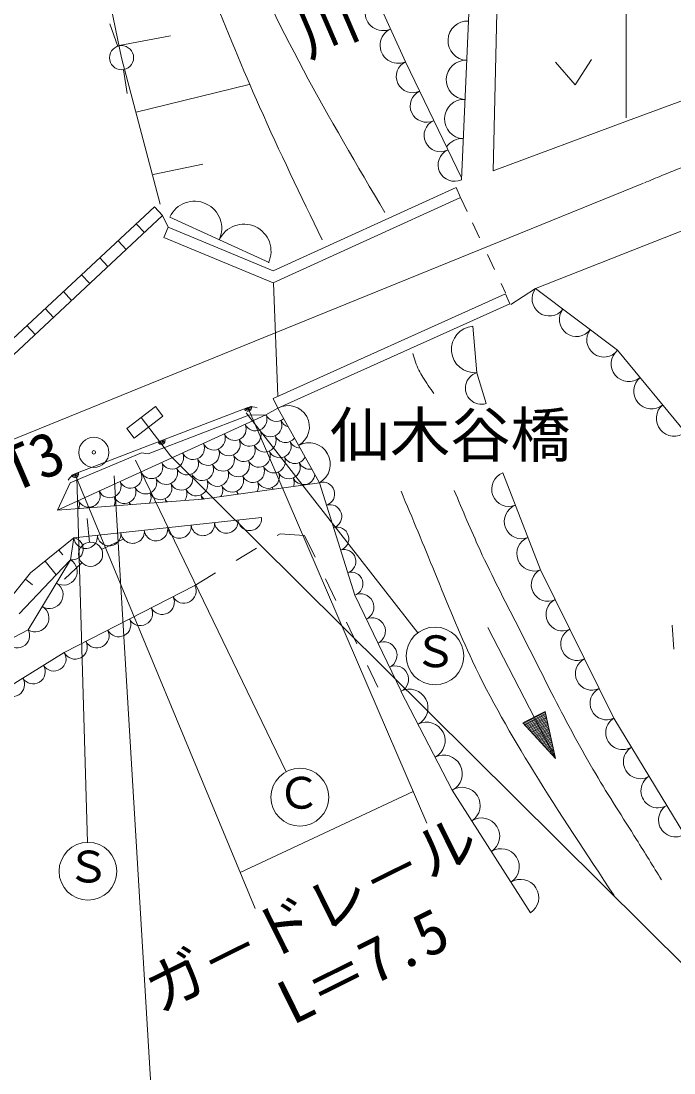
# Model space of a CAD drawing. Units: millimetres, scale not verified. Extents: x 40000 to 680000, y 20000 to 380000.
# Drawn here: x 117884 to 145006, y 263273 to 306925 of the extents above; entities that cross this region are included whole.
import ezdxf
from ezdxf.enums import TextEntityAlignment as Align

# ---------------------------------------------------------------- set-up
doc = ezdxf.new("R2010")
doc.units = ezdxf.units.MM
doc.header["$LTSCALE"] = 1000
doc.linetypes.add('USER1', pattern=[2, 1, -1])
for name, color, linetype, lineweight in [('M-BGD', 7, 'Continuous', 13), ('M-BMK', 2, 'Continuous', 13), ('M-BMK-SRVR', 3, 'Continuous', 13), ('M-STR-HTXT', 7, 'Continuous', 13), ('M-STR-STRC', 7, 'Continuous', 13)]:
    doc.layers.add(name, color=color, linetype=linetype, lineweight=lineweight)
doc.styles.add('@ＭＳ ゴシック', font='')
doc.styles.add('ＭＳ ゴシック', font='')
doc.styles.get('@ＭＳ ゴシック').set_extended_font_data('@MS Gothic')
doc.styles.get('ＭＳ ゴシック').set_extended_font_data('MS Gothic')

msp = doc.modelspace()

# ---------------------------------------------------------------- linework, layer by layer
at = {"layer": 'M-BGD'}
for p, q in [((133857, 305237), (129497, 314734)), ((122059, 305404), (120629, 312285)), ((137739, 311231), (137499, 300707)), ((136174, 300341), (136542, 308551)), ((121899, 305870), (121568, 306813)), ((124097, 306315), (121963, 305912)), ((123663, 299319), (122059, 305404)), ((136177, 300420), (133857, 305237)), ((140080, 305221), (140898, 304276)), ((140898, 304276), (141577, 305326)), ((122134, 304905), (122295, 303920)), ((127360, 304289), (122662, 303150)), ((143074, 302781), (147396, 304369)), ((137499, 300707), (143074, 302781)), ((125430, 300986), (123370, 300560)), ((128354, 296554), (135952, 300012)), ((135952, 300012), (136138, 299602)), ((128363, 296063), (136138, 299602)), ((136409, 299028), (136154, 299568)), ((123426, 299217), (116615, 292877)), ((123767, 298851), (123426, 299217)), ((139252, 295820), (147558, 299097)), ((123767, 298851), (116894, 292454)), ((123767, 298851), (123989, 298365)), ((128188, 296908), (124067, 298793)), ((123010, 298147), (122669, 298513)), ((123816, 297949), (123989, 298365)), ((123989, 298365), (128354, 296554)), ((136930, 297930), (136638, 298546)), ((122253, 297442), (121912, 297808)), ((123816, 297949), (128363, 296063)), ((121496, 296738), (121156, 297104)), ((137550, 296621), (137258, 297237)), ((120739, 296033), (120399, 296399)), ((128373, 296067), (128552, 291352)), ((138008, 295653), (137825, 296040)), ((119983, 295329), (119642, 295695)), ((138007, 295598), (128362, 291267)), ((138007, 295598), (138191, 295187)), ((138231, 295168), (139252, 295820)), ((139252, 295820), (142662, 293265)), ((138191, 295187), (128547, 290857)), ((119226, 294624), (118885, 294990)), ((118469, 293920), (118128, 294286)), ((136651, 294261), (136815, 292332)), ((142662, 293265), (145474, 289866)), ((136815, 292332), (137207, 291049)), ((128362, 291267), (128547, 290857)), ((120125, 288133), (127307, 290883)), ((122285, 290019), (123476, 290930)), ((123476, 290930), (123780, 290533)), ((128058, 290589), (128547, 290857)), ((128547, 290857), (130277, 287767)), ((119399, 286631), (128058, 290589)), ((122588, 289622), (123780, 290533)), ((122880, 290475), (124095, 288886)), ((123160, 288965), (127348, 290570)), ((127348, 290570), (128058, 290589)), ((122285, 290019), (122588, 289622)), ((119919, 287764), (122891, 289007)), ((122891, 289007), (123160, 288965)), ((139461, 284150), (137892, 288170)), ((119399, 286631), (119919, 287764)), ((130277, 287767), (125421, 287081)), ((131743, 283103), (130277, 287767)), ((125421, 287081), (119399, 286631)), ((120083, 285473), (127870, 286323)), ((120722, 285283), (120627, 286280)), ((118282, 284026), (120083, 285473)), ((119943, 284568), (120083, 285473)), ((121226, 285001), (122125, 285424)), ((119618, 284771), (119457, 284971)), ((118184, 281660), (119943, 284568)), ((119349, 283942), (118890, 284514)), ((119349, 283942), (119943, 284568)), ((120404, 284448), (119684, 283759)), ((115709, 280847), (118282, 284026)), ((117813, 282322), (119349, 283942)), ((118367, 283527), (118072, 283766)), ((142514, 277999), (139461, 284150)), ((119678, 280723), (125103, 283504)), ((133672, 279112), (131743, 283103)), ((114544, 279776), (118184, 281660)), ((137271, 281762), (140081, 276323)), ((144995, 280854), (144925, 281852)), ((108475, 273805), (119678, 280723)), ((133664, 279111), (135796, 275009)), ((139654, 278277), (138734, 277802)), ((139661, 278245), (138756, 277777)), ((139672, 278194), (138791, 277739)), ((139683, 278143), (138826, 277701)), ((139694, 278093), (138861, 277663)), ((140081, 276323), (139654, 278277)), ((140081, 276323), (138734, 277802)), ((139705, 278042), (138896, 277624)), ((139716, 277992), (138931, 277586)), ((139727, 277941), (138965, 277548)), ((139738, 277891), (139000, 277509)), ((139749, 277840), (139035, 277471)), ((139760, 277789), (139070, 277433)), ((139771, 277739), (139105, 277395)), ((139782, 277688), (139140, 277356)), ((139793, 277638), (139175, 277318)), ((146167, 271963), (142514, 277999)), ((139805, 277587), (139209, 277280)), ((139816, 277537), (139244, 277242)), ((139827, 277486), (139279, 277203)), ((139838, 277435), (139314, 277165)), ((139849, 277385), (139349, 277127)), ((139860, 277334), (139384, 277088)), ((139871, 277284), (139418, 277050)), ((139882, 277233), (139453, 277012)), ((139893, 277183), (139488, 276974)), ((139904, 277132), (139523, 276935)), ((139915, 277081), (139558, 276897)), ((139926, 277031), (139593, 276859)), ((139937, 276980), (139628, 276820)), ((139948, 276930), (139662, 276782)), ((139959, 276879), (139697, 276744)), ((139970, 276829), (139732, 276706)), ((139981, 276778), (139767, 276667)), ((139992, 276727), (139802, 276629)), ((140003, 276677), (139837, 276591)), ((140014, 276626), (139871, 276553)), ((140025, 276576), (139906, 276514)), ((140036, 276525), (139941, 276476)), ((140047, 276475), (139976, 276438)), ((140058, 276424), (140011, 276399)), ((140070, 276373), (140046, 276361)), ((135796, 275009), (139043, 269916))]:
    msp.add_line(p, q, dxfattribs=at)
at = {"layer": 'M-BGD', "linetype": 'USER1'}
for p, q in [((125103, 283504), (128646, 285643)), ((128646, 285643), (129660, 285578)), ((129660, 285578), (132874, 278934))]:
    msp.add_line(p, q, dxfattribs=at)
at = {"layer": 'M-BGD'}
for centre in [(122059, 305404), (120773, 284795)]:
    msp.add_circle(centre, 500, dxfattribs=at)
for centre, radius, start, end in [((132923, 307272), 746, 114.6591, 294.6591), ((136433, 306111), 814, 87.4278, 267.4278), ((133546, 305916), 746, 114.6591, 294.6591), ((134147, 304625), 677, 115.3213, 295.3213), ((136360, 304485), 814, 87.4278, 267.4278), ((134726, 303401), 677, 115.3213, 295.3213), ((136287, 302859), 814, 87.4278, 267.4278), ((135305, 302177), 677, 115.3213, 295.3213), ((136214, 301233), 814, 87.4278, 144.0017), ((135884, 300953), 677, 115.3213, 295.3213), ((125091, 298318), 1129, 335.1237, 155.1237), ((127140, 297368), 1129, 335.1237, 155.1237), ((139821, 295394), 710, 143.1487, 323.1487), ((140957, 294543), 710, 143.1487, 323.1487), ((136733, 293296), 968, 94.8547, 274.8547), ((142094, 293691), 710, 143.1487, 323.1487), ((143131, 292698), 735, 129.6083, 309.6083), ((137011, 291691), 671, 106.992, 286.992), ((144068, 291566), 735, 129.6083, 309.6083), ((127307, 290883), 150, 200.957, 20.957), ((127307, 290883), 100, 200.957, 20.957), ((127307, 290883), 50, 200.957, 20.957), ((127486, 290416), 500, 65.957, 110.957), ((128979, 290084), 885, 299.2475, 119.2475), ((145006, 290433), 735, 129.6083, 309.6083), ((127625, 290391), 476, 204.5639, 24.5639), ((128243, 290150), 476, 204.5639, 24.5639), ((128491, 290787), 476, 204.5639, 309.2488), ((129109, 290546), 476, 204.5639, 253.8378), ((126759, 289995), 476, 204.5639, 24.5639), ((127378, 289755), 476, 204.5639, 24.5639), ((123716, 289508), 150, 200.957, 20.957), ((123716, 289508), 100, 200.957, 20.957), ((123716, 289508), 50, 200.957, 20.957), ((125894, 289599), 476, 204.5639, 24.5639), ((126512, 289359), 476, 204.5639, 24.5639), ((128003, 289517), 476, 204.5639, 24.5639), ((128629, 289280), 476, 204.5639, 24.5639), ((128869, 289913), 476, 204.5639, 321.4547), ((129495, 289676), 476, 204.5639, 267.5838), ((129845, 288539), 885, 299.2475, 119.2475), ((124162, 288808), 476, 204.5639, 24.5639), ((125028, 289204), 476, 204.5639, 24.5639), ((125646, 288963), 476, 204.5639, 24.5639), ((127137, 289121), 476, 204.5639, 24.5639), ((127763, 288884), 476, 204.5639, 24.5639), ((123296, 288412), 476, 204.5639, 24.5639), ((124780, 288567), 476, 204.5639, 24.5639), ((126271, 288726), 476, 204.5639, 24.5639), ((126897, 288488), 476, 204.5639, 24.5639), ((128386, 288646), 476, 204.5639, 24.5639), ((129004, 288405), 476, 204.5639, 24.5639), ((129252, 289041), 476, 204.5639, 334.0256), ((129870, 288801), 476, 204.5639, 280.8828), ((120304, 287666), 500, 110.957, 155.957), ((120125, 288133), 150, 200.957, 20.957), ((120125, 288133), 100, 200.957, 20.957), ((120125, 288133), 50, 200.957, 20.957), ((122430, 288016), 476, 204.5639, 24.5639), ((123914, 288171), 476, 204.5639, 24.5639), ((124540, 287934), 476, 204.5639, 24.5639), ((125406, 288330), 476, 204.5639, 24.5639), ((126031, 288092), 476, 204.5639, 24.5639), ((127520, 288250), 476, 204.5639, 24.5639), ((128138, 288009), 476, 204.5639, 24.5639), ((138154, 287500), 719, 111.3131, 291.313), ((121564, 287621), 476, 204.5639, 24.5639), ((123048, 287776), 476, 204.5639, 24.5639), ((123674, 287538), 476, 204.5639, 24.5639), ((125165, 287697), 476, 204.5639, 24.5639), ((126655, 287854), 476, 204.5639, 24.5639), ((127272, 287613), 476, 333.7609, 24.5639), ((129620, 288163), 476, 204.5639, 352.1719), ((128754, 287767), 476, 341.3946, 24.5639), ((130424, 287301), 489, 287.4513, 107.4513), ((120698, 287225), 476, 204.5639, 24.5639), ((122182, 287380), 476, 204.5639, 24.5639), ((122808, 287142), 476, 331.7389, 24.5639), ((124299, 287301), 476, 324.7741, 24.5639), ((124923, 287062), 476, 2.0313, 24.5639), ((125789, 287458), 476, 204.5639, 230.6259), ((125789, 287458), 476, 325.454, 24.5639), ((127272, 287613), 476, 204.5639, 222.3191), ((126407, 287217), 476, 8.3613, 24.5639), ((128754, 287767), 476, 204.5639, 214.6853), ((119832, 286829), 476, 343.9823, 24.5639), ((121316, 286984), 476, 338.2056, 24.5639), ((121942, 286747), 476, 13.2344, 24.5639), ((122808, 287142), 476, 204.5639, 216.8073), ((123433, 286905), 476, 7.5697, 24.5639), ((124299, 287301), 476, 204.5639, 223.7722), ((130717, 286368), 489, 287.4513, 107.4513), ((138676, 286160), 719, 111.3131, 291.313), ((121316, 286984), 476, 204.5639, 210.3406), ((124463, 285951), 490, 186.2266, 6.2266), ((125437, 286057), 490, 186.2266, 6.2266), ((126410, 286164), 490, 186.2266, 6.2266), ((127384, 286270), 490, 186.2266, 6.2266), ((131010, 285435), 489, 287.4513, 107.4513), ((120569, 285526), 490, 186.2266, 6.2266), ((121543, 285633), 490, 186.2266, 6.2266), ((122516, 285739), 490, 186.2266, 6.2266), ((123490, 285845), 490, 186.2266, 6.2266), ((139199, 284820), 719, 111.3131, 291.313), ((120013, 285020), 458, 261.2126, 81.2126), ((131303, 284502), 489, 287.4513, 107.4513), ((119650, 284083), 566, 238.8394, 58.8394), ((131597, 283570), 489, 287.4513, 107.4513), ((139766, 283535), 687, 116.3996, 296.3995), ((119064, 283114), 566, 238.8394, 58.8394), ((124651, 283272), 508, 207.1373, 27.1373), ((123747, 282809), 508, 207.1373, 27.1373), ((131984, 282605), 554, 295.7927, 115.7927), ((140377, 282305), 687, 116.3996, 296.3995), ((118477, 282145), 566, 238.8394, 58.8394), ((122843, 282345), 508, 207.1373, 27.1373), ((121939, 281882), 508, 207.1373, 27.1373), ((132466, 281607), 554, 295.7927, 115.7927), ((117729, 281425), 512, 207.3643, 27.3643), ((121034, 281418), 508, 207.1373, 27.1373), ((140987, 281075), 687, 116.3996, 296.3995), ((120130, 280955), 508, 207.1373, 27.1373), ((132949, 280609), 554, 295.7927, 115.7927), ((119247, 280457), 506, 211.6936, 31.6936), ((141598, 279844), 687, 116.3996, 296.3995), ((118385, 279925), 506, 211.6936, 31.6936), ((133431, 279611), 554, 295.7927, 115.7927), ((117524, 279393), 506, 211.6936, 31.6936), ((134019, 278427), 771, 297.472, 117.472), ((142209, 278614), 687, 116.3996, 296.3995), ((134730, 277060), 771, 297.472, 117.472), ((142879, 277395), 706, 121.1785, 301.1785), ((143610, 276188), 706, 121.1785, 301.1785), ((135441, 275692), 771, 297.472, 117.472), ((144340, 274981), 706, 121.1785, 301.1785), ((136202, 274372), 755, 302.5161, 122.5161), ((145071, 273774), 706, 121.1785, 301.1785), ((137014, 273099), 755, 302.5161, 122.5161), ((137826, 271825), 755, 302.5161, 122.5161), ((138637, 270552), 755, 302.5161, 122.5161)]:
    msp.add_arc(centre, radius, start, end, dxfattribs=at)
for points, knots in [([(132999, 298975), (131846, 300931), (130692, 302887), (129615, 304889), (128562, 306850), (127582, 308856), (126783, 310931), (126370, 312004), (126005, 313095), (125672, 314197), (125381, 315158), (125113, 316127), (124900, 317108), (124695, 318056), (124540, 319015), (124385, 319974)], [0, 0, 0, 0, 1, 1, 1, 2, 2, 2, 3, 3, 3, 4, 4, 4, 5, 5, 5, 5]), ([(130390, 297851), (129503, 299678), (128615, 301504), (127794, 303360), (127088, 304955), (126430, 306572), (125763, 308183), (125152, 309658), (124533, 311128), (123935, 312611), (123443, 313828), (122966, 315054), (122624, 316316), (122373, 317243), (122196, 318190), (122018, 319136)], [0, 0, 0, 0, 1, 1, 1, 2, 2, 2, 3, 3, 3, 4, 4, 4, 5, 5, 5, 5]), ([(134156, 293127), (134227, 292890), (134299, 292654), (134408, 292434), (134457, 292338), (134512, 292244), (134570, 292153), (134717, 291918), (134875, 291692), (135034, 291466)], [0, 0, 0, 0, 1, 1, 1, 2, 2, 2, 3, 3, 3, 3]), ([(142518, 270639), (141383, 272345), (140248, 274051), (139170, 275798), (138256, 277278), (137384, 278788), (136641, 280358), (136070, 281563), (135576, 282803), (135072, 284038), (134610, 285166), (134140, 286290), (133670, 287414)], [0, 0, 0, 0, 1, 1, 1, 2, 2, 2, 3, 3, 3, 4, 4, 4, 4]), ([(135878, 287447), (136225, 286617), (136573, 285787), (136950, 284971), (137455, 283876), (138013, 282806), (138561, 281731), (139051, 280770), (139532, 279805), (140026, 278845), (140575, 277778), (141141, 276719), (141753, 275687), (142298, 274767), (142880, 273869), (143449, 272963), (143799, 272406), (144144, 271846), (144489, 271287)], [0, 0, 0, 0, 1, 1, 1, 2, 2, 2, 3, 3, 3, 4, 4, 4, 5, 5, 5, 6, 6, 6, 6])]:
    msp.add_open_spline(points, degree=3, knots=knots, dxfattribs=at)
at = {"layer": 'M-BMK'}
msp.add_line((105886, 284833), (143745, 300195), dxfattribs=at)
msp.add_open_spline([(143775, 300208), (144018, 300311), (144260, 300413), (144504, 300514), (144748, 300615), (144993, 300713), (145237, 300812), (145482, 300911), (145726, 301010), (145971, 301106), (147442, 301687), (148951, 302194), (150493, 302536), (152125, 302897), (153794, 303074), (155471, 303160), (157435, 303262), (159410, 303240), (161340, 302938), (162996, 302678), (164619, 302212), (166214, 301657), (168091, 301004), (169927, 300226), (171606, 299187), (172495, 298637), (173339, 298013), (174168, 297375), (174306, 297269), (174444, 297162), (174581, 297055), (174719, 296948), (174856, 296840), (174993, 296731), (176878, 295233), (178663, 293615), (180448, 291996)], degree=3, knots=[0, 0, 0, 0, 1, 1, 1, 2, 2, 2, 3, 3, 3, 4, 4, 4, 5, 5, 5, 6, 6, 6, 7, 7, 7, 8, 8, 8, 9, 9, 9, 10, 10, 10, 11, 11, 11, 12, 12, 12, 12], dxfattribs=at)
at = {"layer": 'M-BMK-SRVR'}
for radius in [625, 70]:
    msp.add_circle((120909, 289027), radius, dxfattribs=at)
at = {"layer": 'M-STR-HTXT'}
for p, q in [((127307, 290883), (134745, 273632)), ((127239, 290667), (134363, 281538)), ((122641, 288708), (128901, 275775)), ((120125, 288133), (127611, 270091)), ((120203, 287988), (120641, 272842)), ((134174, 274958), (126986, 271597))]:
    msp.add_line(p, q, dxfattribs=at)
for centre in [(135080, 280576), (129466, 274716), (120664, 271643)]:
    msp.add_circle(centre, 1200, dxfattribs=at)
at = {"layer": 'M-STR-STRC'}
for p, q in [((143026, 302906), (143026, 332776)), ((124095, 288886), (145576, 267583)), ((121747, 288049), (123691, 255904))]:
    msp.add_line(p, q, dxfattribs=at)

# ---------------------------------------------------------------- texts
at = {"layer": 'M-BGD', "style": '@ＭＳ ゴシック'}
msp.add_text('仙木谷川', height=1833, rotation=293.372, dxfattribs=at).set_placement((125724, 314202), align=Align.BOTTOM_LEFT)
at = {"layer": 'M-BGD', "style": 'ＭＳ ゴシック'}
msp.add_text('仙木谷橋', height=1833, dxfattribs=at).set_placement((130714, 288282), align=Align.BOTTOM_LEFT)
at = {"layer": 'M-BMK-SRVR', "style": 'ＭＳ ゴシック'}
msp.add_text('T3', height=1833, rotation=23.247, dxfattribs=at).set_placement((117804, 286846), align=Align.BOTTOM_LEFT)
at = {"layer": 'M-STR-HTXT', "style": 'ＭＳ ゴシック'}
for s, p in [('Ｓ', (134190, 279715)), ('Ｃ', (128519, 273844)), ('Ｓ', (119774, 270782))]:
    msp.add_text(s, height=1320, dxfattribs=at).set_placement(p, align=Align.BOTTOM_LEFT)
for s, p in [('ガ－ドレ－ル', (123850, 265254)), ('L＝7.5', (129392, 264738))]:
    msp.add_text(s, height=1833, rotation=26.397, dxfattribs=at).set_placement(p, align=Align.BOTTOM_LEFT)

doc.saveas('drawing.dxf')
